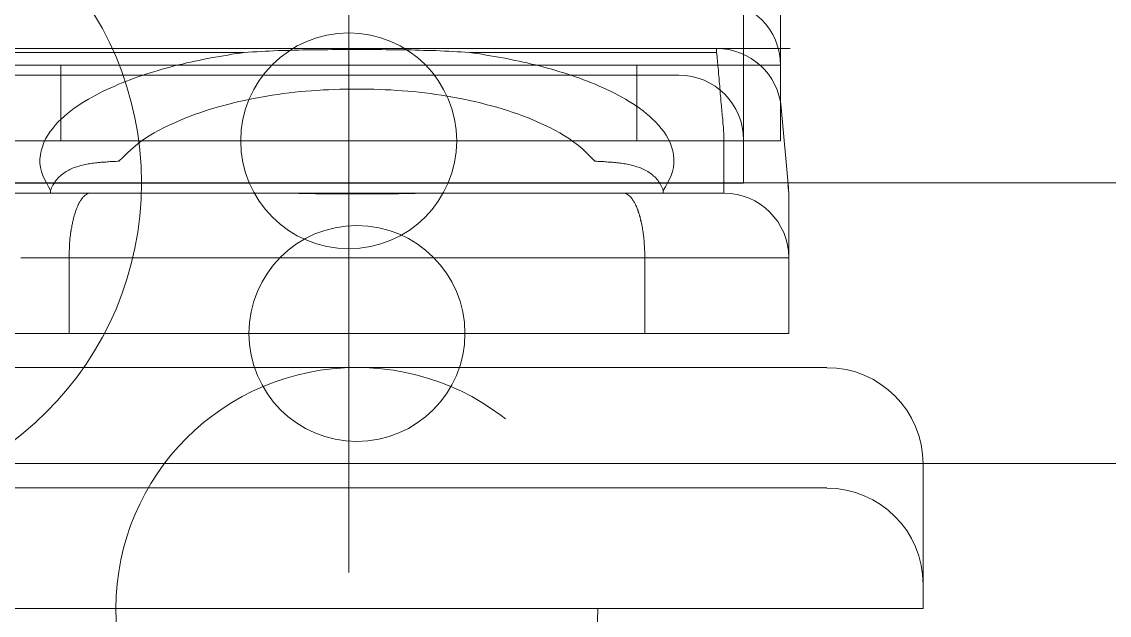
# Model space of a CAD drawing. Units: millimetres at full size, sheet at 1:30. Extents: x -17796 to 21385, y -23279 to 7734.
# Drawn here: x -4924.4 to -4874, y -2883.6 to -2856.1 of the extents above; entities that cross this region are included whole.
import ezdxf

# ---------------------------------------------------------------- set-up
doc = ezdxf.new("R2010")
doc.units = ezdxf.units.MM
doc.header["$LTSCALE"] = 30
doc.linetypes.add('DASHED2', pattern=[3, 2, -1])
doc.linetypes.add('USER9', pattern=[2.3, 2, -0.1, 0.1, -0.1])
for name, color, linetype, lineweight in [('0-C_0_4P', 4, 'Continuous', 18), ('1-F_衛生陶器・住設', 2, 'USER9', 18), ('3-B_仕上線（タイル・', 7, 'Continuous', 18), ('7-C_B2', 1, 'Continuous', 18), ('E-8_緑点線', 7, 'DASHED2', 9)]:
    doc.layers.add(name, color=color, linetype=linetype, lineweight=lineweight)

# ---------------------------------------------------------------- blocks, each defined once
blk = doc.blocks.new('1')
at = {"layer": 'E-8_緑点線'}
for p, q in [((125.12, -178.13), (125.12, -131.97)), ((125.12, -181.81), (125.12, -141.81)), ((143.41, -163.77), (143.41, -148.75)), ((145.12, -158.01), (145.12, -155.31)), ((145.12, -158.01), (145.12, -155.31)), ((109.36, -157.53), (116.3, -157.53)), ((109.36, -157.53), (116.3, -157.53)), ((109.36, -157.53), (116.3, -157.53)), ((109.36, -157.53), (116.3, -157.53)), ((122.38, -157.53), (116.3, -157.53)), ((122.38, -157.53), (116.3, -157.53)), ((123.63, -157.53), (122.38, -157.53)), ((123.63, -157.53), (122.38, -157.53)), ((127.88, -157.53), (123.63, -157.53)), ((127.88, -157.53), (123.63, -157.53)), ((131.5, -157.53), (127.88, -157.53)), ((131.5, -157.53), (127.88, -157.53)), ((131.5, -157.53), (137.11, -157.53)), ((131.5, -157.53), (137.11, -157.53)), ((137.11, -157.53), (142.16, -157.53)), ((137.11, -157.53), (142.16, -157.53)), ((142.16, -157.53), (142.16, -157.71)), ((120.28, -157.71), (108.83, -157.71)), ((120.28, -157.71), (108.83, -157.71)), ((142.16, -157.71), (130.71, -157.71)), ((142.16, -157.71), (130.71, -157.71)), ((145.12, -158.31), (145.12, -158.01)), ((145.12, -158.31), (145.12, -158.01)), ((111.79, -158.31), (106.12, -158.31)), ((111.79, -158.31), (106.12, -158.31)), ((138.46, -158.31), (111.79, -158.31)), ((111.79, -161.81), (111.79, -158.31)), ((111.79, -161.81), (111.79, -158.31)), ((138.46, -158.31), (111.79, -158.31)), ((138.46, -161.81), (138.46, -158.31)), ((138.46, -161.81), (138.46, -158.31)), ((145.12, -161.81), (145.12, -158.31)), ((140.41, -158.77), (106.41, -158.77)), ((145.15, -160.27), (145.48, -163.99)), ((145.15, -160.27), (145.48, -163.99)), ((142.5, -164.11), (142.5, -161.54)), ((142.5, -164.11), (142.5, -161.54)), ((105.12, -161.81), (111.79, -161.81)), ((145.12, -161.81), (105.12, -161.81)), ((105.12, -161.81), (111.79, -161.81)), ((138.46, -161.81), (111.79, -161.81)), ((138.46, -161.81), (111.79, -161.81)), ((138.46, -161.81), (145.12, -161.81)), ((103.41, -163.77), (143.41, -163.77)), ((142.5, -164.11), (142.5, -164.23)), ((142.5, -164.11), (142.5, -164.23)), ((111.31, -164.23), (108.5, -164.23)), ((111.31, -164.23), (108.5, -164.23)), ((113.17, -164.23), (111.31, -164.23)), ((116.2, -164.23), (113.17, -164.23)), ((121.27, -164.23), (116.2, -164.23)), ((129.73, -164.23), (121.27, -164.23)), ((134.8, -164.23), (129.73, -164.23)), ((137.83, -164.23), (134.8, -164.23)), ((137.83, -164.23), (139.69, -164.23)), ((137.83, -164.23), (139.69, -164.23)), ((139.69, -164.23), (142.5, -164.23)), ((139.69, -164.23), (142.5, -164.23)), ((145.5, -166.93), (145.5, -164.23)), ((145.5, -166.93), (145.5, -164.23)), ((145.5, -166.93), (145.5, -167.23)), ((145.5, -166.93), (145.5, -167.23)), ((112.17, -170.73), (112.17, -167.23)), ((112.17, -167.23), (138.83, -167.23)), ((112.17, -170.73), (112.17, -167.23)), ((138.83, -170.73), (138.83, -167.23)), ((145.5, -170.73), (145.5, -167.23)), ((145.5, -170.73), (145.5, -167.23)), ((112.17, -170.73), (105.5, -170.73)), ((105.5, -170.73), (145.5, -170.73)), ((112.17, -170.73), (138.83, -170.73)), ((112.17, -170.73), (138.83, -170.73)), ((145.5, -170.73), (138.83, -170.73)), ((145.5, -170.73), (138.83, -170.73)), ((147.26, -172.31), (103.74, -172.31)), ((151.73, -176.78), (151.73, -183.47)), ((103.74, -177.89), (147.26, -177.89)), ((99.27, -183.47), (151.73, -183.47))]:
    blk.add_line(p, q, dxfattribs=at)
for points in [[(123.63, -157.53), (122.38, -157.53), (116.3, -157.53)], [(123.63, -157.53), (122.38, -157.53), (116.3, -157.53)], [(123.18, -157.6), (122.99, -157.6), (122.79, -157.61), (122.6, -157.61), (122.41, -157.62), (122.21, -157.62), (122.02, -157.63), (121.83, -157.63), (121.64, -157.64), (121.44, -157.65), (121.25, -157.66), (121.06, -157.67), (120.86, -157.68), (120.67, -157.69), (120.48, -157.7), (120.28, -157.71)], [(123.18, -157.6), (122.99, -157.6), (122.79, -157.61), (122.6, -157.61), (122.41, -157.62), (122.21, -157.62), (122.02, -157.63), (121.83, -157.63), (121.64, -157.64), (121.44, -157.65), (121.25, -157.66), (121.06, -157.67), (120.86, -157.68), (120.67, -157.69), (120.48, -157.7), (120.28, -157.71)], [(130.71, -157.71), (130.52, -157.7), (130.33, -157.69), (130.14, -157.68), (129.94, -157.67), (129.75, -157.66), (129.56, -157.65), (129.36, -157.64), (129.17, -157.63), (128.98, -157.63), (128.78, -157.62), (128.59, -157.62), (128.4, -157.61), (128.2, -157.61), (128.01, -157.6), (127.82, -157.6), (127.62, -157.6), (127.43, -157.59), (127.24, -157.59), (127.05, -157.59), (126.85, -157.59), (126.66, -157.58), (126.47, -157.58), (126.27, -157.58), (126.08, -157.58), (125.89, -157.58), (125.69, -157.58), (125.5, -157.58), (125.31, -157.58), (125.11, -157.58), (124.92, -157.58), (124.73, -157.58), (124.53, -157.58), (124.34, -157.58), (124.15, -157.59), (123.95, -157.59), (123.76, -157.59), (123.57, -157.59), (123.37, -157.6), (123.18, -157.6)], [(130.71, -157.71), (130.52, -157.7), (130.33, -157.69), (130.14, -157.68), (129.94, -157.67), (129.75, -157.66), (129.56, -157.65), (129.36, -157.64), (129.17, -157.63), (128.98, -157.63), (128.78, -157.62), (128.59, -157.62), (128.4, -157.61), (128.2, -157.61), (128.01, -157.6), (127.82, -157.6), (127.62, -157.6), (127.43, -157.59), (127.24, -157.59), (127.05, -157.59), (126.85, -157.59), (126.66, -157.58), (126.47, -157.58), (126.27, -157.58), (126.08, -157.58), (125.89, -157.58), (125.69, -157.58), (125.5, -157.58), (125.31, -157.58), (125.11, -157.58), (124.92, -157.58), (124.73, -157.58), (124.53, -157.58), (124.34, -157.58), (124.15, -157.59), (123.95, -157.59), (123.76, -157.59), (123.57, -157.59), (123.37, -157.6), (123.18, -157.6)], [(131.5, -157.53), (127.88, -157.53), (123.63, -157.53)], [(131.5, -157.53), (127.88, -157.53), (123.63, -157.53)], [(131.5, -157.53), (137.11, -157.53), (142.16, -157.53), (142.16, -157.71)], [(131.5, -157.53), (137.11, -157.53), (142.16, -157.53), (145.57, -157.53)], [(115.18, -158.91), (115.36, -158.85), (115.55, -158.78), (115.73, -158.72), (115.92, -158.66), (116.1, -158.61), (116.29, -158.55), (116.48, -158.49), (116.66, -158.44), (116.85, -158.39), (117.04, -158.34), (117.23, -158.29), (117.42, -158.25), (117.61, -158.2), (117.8, -158.16), (117.99, -158.12), (118.18, -158.08), (118.37, -158.04), (118.56, -158), (118.75, -157.97), (118.94, -157.93), (119.13, -157.9), (119.32, -157.87), (119.52, -157.84), (119.71, -157.8), (119.9, -157.77), (120.09, -157.74), (120.28, -157.71)], [(115.18, -158.91), (115.36, -158.85), (115.55, -158.78), (115.73, -158.72), (115.92, -158.66), (116.1, -158.61), (116.29, -158.55), (116.48, -158.49), (116.66, -158.44), (116.85, -158.39), (117.04, -158.34), (117.23, -158.29), (117.42, -158.25), (117.61, -158.2), (117.8, -158.16), (117.99, -158.12), (118.18, -158.08), (118.37, -158.04), (118.56, -158), (118.75, -157.97), (118.94, -157.93), (119.13, -157.9), (119.32, -157.87), (119.52, -157.84), (119.71, -157.8), (119.9, -157.77), (120.09, -157.74), (120.28, -157.71)], [(130.71, -157.71), (130.91, -157.74), (131.1, -157.77), (131.29, -157.8), (131.48, -157.84), (131.67, -157.87), (131.87, -157.9), (132.06, -157.93), (132.25, -157.97), (132.44, -158), (132.63, -158.04), (132.82, -158.08), (133.01, -158.12), (133.2, -158.16), (133.39, -158.2), (133.58, -158.25), (133.77, -158.29), (133.96, -158.34), (134.15, -158.39), (134.33, -158.44), (134.52, -158.49), (134.71, -158.55), (134.89, -158.61), (135.08, -158.66), (135.27, -158.72), (135.45, -158.78), (135.63, -158.85), (135.82, -158.91), (136, -158.98), (136.18, -159.05), (136.36, -159.12), (136.54, -159.19), (136.72, -159.27), (136.9, -159.35), (137.08, -159.43), (137.25, -159.51), (137.43, -159.6), (137.6, -159.69), (137.77, -159.78), (137.94, -159.88)], [(130.71, -157.71), (130.91, -157.74), (131.1, -157.77), (131.29, -157.8), (131.48, -157.84), (131.67, -157.87), (131.87, -157.9), (132.06, -157.93), (132.25, -157.97), (132.44, -158), (132.63, -158.04), (132.82, -158.08), (133.01, -158.12), (133.2, -158.16), (133.39, -158.2), (133.58, -158.25), (133.77, -158.29), (133.96, -158.34), (134.15, -158.39), (134.33, -158.44), (134.52, -158.49), (134.71, -158.55), (134.89, -158.61), (135.08, -158.66), (135.27, -158.72), (135.45, -158.78), (135.63, -158.85), (135.82, -158.91), (136, -158.98), (136.18, -159.05), (136.36, -159.12), (136.54, -159.19), (136.72, -159.27), (136.9, -159.35), (137.08, -159.43), (137.25, -159.51), (137.43, -159.6), (137.6, -159.69), (137.77, -159.78), (137.94, -159.88)], [(142.16, -157.71), (142.17, -157.8), (142.18, -157.9), (142.19, -157.99), (142.2, -158.08), (142.2, -158.17), (142.21, -158.26), (142.22, -158.35), (142.23, -158.44), (142.24, -158.53), (142.24, -158.63), (142.25, -158.72), (142.26, -158.81), (142.27, -158.9), (142.28, -158.99), (142.28, -159.08), (142.29, -159.17), (142.3, -159.26), (142.31, -159.36), (142.32, -159.45), (142.32, -159.54), (142.33, -159.63), (142.34, -159.72), (142.35, -159.81), (142.36, -159.9), (142.36, -159.99), (142.37, -160.08), (142.38, -160.18), (142.39, -160.27), (142.4, -160.36), (142.4, -160.45), (142.41, -160.54), (142.42, -160.63), (142.43, -160.72), (142.44, -160.81), (142.44, -160.91), (142.45, -161), (142.46, -161.09), (142.47, -161.18), (142.48, -161.27)], [(142.16, -157.71), (142.17, -157.8), (142.18, -157.9), (142.19, -157.99), (142.2, -158.08), (142.2, -158.17), (142.21, -158.26), (142.22, -158.35), (142.23, -158.44), (142.24, -158.53), (142.24, -158.63), (142.25, -158.72), (142.26, -158.81), (142.27, -158.9), (142.28, -158.99), (142.28, -159.08), (142.29, -159.17), (142.3, -159.26), (142.31, -159.36), (142.32, -159.45), (142.32, -159.54), (142.33, -159.63), (142.34, -159.72), (142.35, -159.81), (142.36, -159.9), (142.36, -159.99), (142.37, -160.08), (142.38, -160.18), (142.39, -160.27), (142.4, -160.36), (142.4, -160.45), (142.41, -160.54), (142.42, -160.63), (142.43, -160.72), (142.44, -160.81), (142.44, -160.91), (142.45, -161), (142.46, -161.09), (142.47, -161.18), (142.48, -161.27)], [(138.46, -158.31), (138.56, -158.31), (138.66, -158.31), (138.76, -158.31), (138.86, -158.31), (138.96, -158.31), (139.06, -158.31), (139.16, -158.31), (139.26, -158.31), (139.37, -158.31), (139.47, -158.31), (139.57, -158.31), (139.67, -158.31), (139.77, -158.31), (139.87, -158.31), (139.97, -158.31), (140.07, -158.31), (140.17, -158.31), (140.27, -158.31), (140.38, -158.31), (140.48, -158.31), (140.58, -158.31), (140.68, -158.31), (140.78, -158.31), (140.88, -158.31), (140.98, -158.31), (141.08, -158.31), (141.18, -158.31), (141.28, -158.31), (141.39, -158.31), (141.49, -158.31), (141.59, -158.31), (141.69, -158.31), (141.79, -158.31), (141.89, -158.31), (141.99, -158.31), (142.09, -158.31), (142.19, -158.31), (142.29, -158.31), (142.4, -158.31)], [(138.46, -161.81), (145.12, -161.81), (145.12, -158.31)], [(138.46, -158.31), (138.56, -158.31), (138.66, -158.31), (138.76, -158.31), (138.86, -158.31), (138.96, -158.31), (139.06, -158.31), (139.16, -158.31), (139.26, -158.31), (139.37, -158.31), (139.47, -158.31), (139.57, -158.31), (139.67, -158.31), (139.77, -158.31), (139.87, -158.31), (139.97, -158.31), (140.07, -158.31), (140.17, -158.31), (140.27, -158.31), (140.38, -158.31), (140.48, -158.31), (140.58, -158.31), (140.68, -158.31), (140.78, -158.31), (140.88, -158.31), (140.98, -158.31), (141.08, -158.31), (141.18, -158.31), (141.28, -158.31), (141.39, -158.31), (141.49, -158.31), (141.59, -158.31), (141.69, -158.31), (141.79, -158.31), (141.89, -158.31), (141.99, -158.31), (142.09, -158.31), (142.19, -158.31), (142.29, -158.31), (142.4, -158.31)], [(142.4, -158.31), (142.5, -158.31), (142.6, -158.31), (142.7, -158.31), (142.8, -158.31), (142.9, -158.31), (143, -158.31), (143.1, -158.31), (143.2, -158.31), (143.3, -158.31), (143.41, -158.31), (143.51, -158.31), (143.61, -158.31), (143.71, -158.31), (143.81, -158.31), (143.91, -158.31), (144.01, -158.31), (144.11, -158.31), (144.21, -158.31), (144.31, -158.31), (144.42, -158.31), (144.52, -158.31), (144.62, -158.31), (144.72, -158.31), (144.82, -158.31), (144.92, -158.31), (145.02, -158.31), (145.12, -158.31)], [(142.4, -158.31), (142.5, -158.31), (142.6, -158.31), (142.7, -158.31), (142.8, -158.31), (142.9, -158.31), (143, -158.31), (143.1, -158.31), (143.2, -158.31), (143.3, -158.31), (143.41, -158.31), (143.51, -158.31), (143.61, -158.31), (143.71, -158.31), (143.81, -158.31), (143.91, -158.31), (144.01, -158.31), (144.11, -158.31), (144.21, -158.31), (144.31, -158.31), (144.42, -158.31), (144.52, -158.31), (144.62, -158.31), (144.72, -158.31), (144.82, -158.31), (144.92, -158.31), (145.02, -158.31), (145.12, -158.31)], [(111.31, -164.11), (111.21, -163.94), (111.12, -163.76), (111.03, -163.59), (110.95, -163.41), (110.89, -163.23), (110.84, -163.04), (110.82, -162.85), (110.82, -162.65), (110.84, -162.46), (110.87, -162.27), (110.93, -162.08), (111, -161.89), (111.08, -161.72), (111.18, -161.55), (111.29, -161.38), (111.41, -161.23), (111.53, -161.08), (111.67, -160.93), (111.8, -160.8), (111.95, -160.67), (112.1, -160.54), (112.25, -160.42), (112.41, -160.3), (112.57, -160.19), (112.73, -160.08), (112.89, -159.98), (113.06, -159.88), (113.23, -159.78), (113.4, -159.69), (113.57, -159.6), (113.75, -159.51), (113.92, -159.43), (114.1, -159.35), (114.28, -159.27), (114.45, -159.19), (114.63, -159.12), (114.82, -159.05), (115, -158.98), (115.18, -158.91)], [(111.31, -164.11), (111.21, -163.94), (111.12, -163.76), (111.03, -163.59), (110.95, -163.41), (110.89, -163.23), (110.84, -163.04), (110.82, -162.85), (110.82, -162.65), (110.84, -162.46), (110.87, -162.27), (110.93, -162.08), (111, -161.89), (111.08, -161.72), (111.18, -161.55), (111.29, -161.38), (111.41, -161.23), (111.53, -161.08), (111.67, -160.93), (111.8, -160.8), (111.95, -160.67), (112.1, -160.54), (112.25, -160.42), (112.41, -160.3), (112.57, -160.19), (112.73, -160.08), (112.89, -159.98), (113.06, -159.88), (113.23, -159.78), (113.4, -159.69), (113.57, -159.6), (113.75, -159.51), (113.92, -159.43), (114.1, -159.35), (114.28, -159.27), (114.45, -159.19), (114.63, -159.12), (114.82, -159.05), (115, -158.98), (115.18, -158.91)], [(114.48, -162.75), (114.67, -162.57), (114.86, -162.38), (115.05, -162.21), (115.25, -162.04), (115.45, -161.87), (115.66, -161.72), (115.88, -161.58), (116.11, -161.44), (116.34, -161.31), (116.57, -161.19), (116.81, -161.08), (117.05, -160.97), (117.29, -160.86), (117.53, -160.76), (117.78, -160.67), (118.02, -160.58), (118.27, -160.49), (118.52, -160.41), (118.77, -160.33), (119.02, -160.25), (119.27, -160.18), (119.52, -160.12), (119.78, -160.05), (120.03, -159.99), (120.29, -159.94), (120.55, -159.88), (120.8, -159.83), (121.06, -159.78), (121.32, -159.74), (121.58, -159.7), (121.84, -159.66), (122.1, -159.62), (122.36, -159.59), (122.62, -159.56), (122.88, -159.53), (123.14, -159.51), (123.4, -159.49), (123.66, -159.47), (123.93, -159.45)], [(114.48, -162.75), (114.67, -162.57), (114.86, -162.38), (115.05, -162.21), (115.25, -162.04), (115.45, -161.87), (115.66, -161.72), (115.88, -161.58), (116.11, -161.44), (116.34, -161.31), (116.57, -161.19), (116.81, -161.08), (117.05, -160.97), (117.29, -160.86), (117.53, -160.76), (117.78, -160.67), (118.02, -160.58), (118.27, -160.49), (118.52, -160.41), (118.77, -160.33), (119.02, -160.25), (119.27, -160.18), (119.52, -160.12), (119.78, -160.05), (120.03, -159.99), (120.29, -159.94), (120.55, -159.88), (120.8, -159.83), (121.06, -159.78), (121.32, -159.74), (121.58, -159.7), (121.84, -159.66), (122.1, -159.62), (122.36, -159.59), (122.62, -159.56), (122.88, -159.53), (123.14, -159.51), (123.4, -159.49), (123.66, -159.47), (123.93, -159.45)], [(123.93, -159.45), (124.19, -159.44), (124.45, -159.43), (124.71, -159.42), (124.97, -159.41), (125.24, -159.41), (125.5, -159.41), (125.76, -159.41), (126.02, -159.41), (126.29, -159.42), (126.55, -159.43), (126.81, -159.44), (127.07, -159.45), (127.33, -159.47), (127.6, -159.49), (127.86, -159.51), (128.12, -159.53), (128.38, -159.56), (128.64, -159.59), (128.9, -159.62), (129.16, -159.66), (129.42, -159.7), (129.68, -159.74), (129.94, -159.78), (130.19, -159.83), (130.45, -159.88), (130.71, -159.94), (130.96, -159.99), (131.22, -160.05), (131.47, -160.12), (131.73, -160.18), (131.98, -160.25), (132.23, -160.33), (132.48, -160.41), (132.73, -160.49), (132.98, -160.58), (133.22, -160.67), (133.47, -160.76), (133.71, -160.86), (133.95, -160.97)], [(123.93, -159.45), (124.19, -159.44), (124.45, -159.43), (124.71, -159.42), (124.97, -159.41), (125.24, -159.41), (125.5, -159.41), (125.76, -159.41), (126.02, -159.41), (126.29, -159.42), (126.55, -159.43), (126.81, -159.44), (127.07, -159.45), (127.33, -159.47), (127.6, -159.49), (127.86, -159.51), (128.12, -159.53), (128.38, -159.56), (128.64, -159.59), (128.9, -159.62), (129.16, -159.66), (129.42, -159.7), (129.68, -159.74), (129.94, -159.78), (130.19, -159.83), (130.45, -159.88), (130.71, -159.94), (130.96, -159.99), (131.22, -160.05), (131.47, -160.12), (131.73, -160.18), (131.98, -160.25), (132.23, -160.33), (132.48, -160.41), (132.73, -160.49), (132.98, -160.58), (133.22, -160.67), (133.47, -160.76), (133.71, -160.86), (133.95, -160.97)], [(137.94, -159.88), (138.11, -159.98), (138.27, -160.08), (138.43, -160.19), (138.59, -160.3), (138.75, -160.42), (138.9, -160.54), (139.05, -160.67), (139.19, -160.8), (139.33, -160.93), (139.47, -161.08), (139.59, -161.23), (139.71, -161.38), (139.82, -161.55), (139.92, -161.72), (140, -161.89), (140.07, -162.08), (140.13, -162.27), (140.16, -162.46), (140.18, -162.65), (140.18, -162.85), (140.16, -163.04), (140.11, -163.23), (140.05, -163.41), (139.97, -163.59), (139.88, -163.76), (139.79, -163.94), (139.69, -164.11)], [(137.94, -159.88), (138.11, -159.98), (138.27, -160.08), (138.43, -160.19), (138.59, -160.3), (138.75, -160.42), (138.9, -160.54), (139.05, -160.67), (139.19, -160.8), (139.33, -160.93), (139.47, -161.08), (139.59, -161.23), (139.71, -161.38), (139.82, -161.55), (139.92, -161.72), (140, -161.89), (140.07, -162.08), (140.13, -162.27), (140.16, -162.46), (140.18, -162.65), (140.18, -162.85), (140.16, -163.04), (140.11, -163.23), (140.05, -163.41), (139.97, -163.59), (139.88, -163.76), (139.79, -163.94), (139.69, -164.11)], [(133.95, -160.97), (134.19, -161.08), (134.43, -161.19), (134.66, -161.31), (134.89, -161.44), (135.12, -161.58), (135.34, -161.72), (135.55, -161.87), (135.76, -162.03), (135.96, -162.2), (136.15, -162.38), (136.33, -162.56), (136.52, -162.75)], [(133.95, -160.97), (134.19, -161.08), (134.43, -161.19), (134.66, -161.31), (134.89, -161.44), (135.12, -161.58), (135.34, -161.72), (135.55, -161.87), (135.76, -162.03), (135.96, -162.2), (136.15, -162.38), (136.33, -162.56), (136.52, -162.75)], [(142.48, -161.27), (142.48, -161.36), (142.49, -161.45), (142.5, -161.54)], [(142.48, -161.27), (142.48, -161.36), (142.49, -161.45), (142.5, -161.54)], [(111.31, -164.11), (111.34, -164.05), (111.36, -163.99), (111.39, -163.92), (111.42, -163.86), (111.46, -163.8), (111.49, -163.75), (111.53, -163.69), (111.57, -163.63), (111.61, -163.58), (111.66, -163.53), (111.71, -163.48), (111.76, -163.44), (111.81, -163.39), (111.86, -163.35), (111.92, -163.31), (111.97, -163.27), (112.03, -163.23), (112.09, -163.2), (112.15, -163.16), (112.21, -163.13), (112.27, -163.1), (112.33, -163.08), (112.4, -163.05), (112.46, -163.03), (112.53, -163.01), (112.59, -162.99), (112.66, -162.97), (112.72, -162.95), (112.79, -162.93), (112.85, -162.92), (112.92, -162.9), (112.99, -162.89), (113.05, -162.88), (113.12, -162.87), (113.19, -162.86), (113.26, -162.85), (113.32, -162.84), (113.39, -162.83), (113.46, -162.82)], [(111.31, -164.11), (111.34, -164.05), (111.36, -163.99), (111.39, -163.92), (111.42, -163.86), (111.46, -163.8), (111.49, -163.75), (111.53, -163.69), (111.57, -163.63), (111.61, -163.58), (111.66, -163.53), (111.71, -163.48), (111.76, -163.44), (111.81, -163.39), (111.86, -163.35), (111.92, -163.31), (111.97, -163.27), (112.03, -163.23), (112.09, -163.2), (112.15, -163.16), (112.21, -163.13), (112.27, -163.1), (112.33, -163.08), (112.4, -163.05), (112.46, -163.03), (112.53, -163.01), (112.59, -162.99), (112.66, -162.97), (112.72, -162.95), (112.79, -162.93), (112.85, -162.92), (112.92, -162.9), (112.99, -162.89), (113.05, -162.88), (113.12, -162.87), (113.19, -162.86), (113.26, -162.85), (113.32, -162.84), (113.39, -162.83), (113.46, -162.82)], [(113.46, -162.82), (113.53, -162.81), (113.6, -162.81), (113.66, -162.8), (113.73, -162.8), (113.8, -162.79), (113.87, -162.79), (113.93, -162.78), (114, -162.78), (114.07, -162.77), (114.14, -162.77), (114.21, -162.76), (114.27, -162.76), (114.34, -162.76), (114.41, -162.75), (114.48, -162.75)], [(113.46, -162.82), (113.53, -162.81), (113.6, -162.81), (113.66, -162.8), (113.73, -162.8), (113.8, -162.79), (113.87, -162.79), (113.93, -162.78), (114, -162.78), (114.07, -162.77), (114.14, -162.77), (114.21, -162.76), (114.27, -162.76), (114.34, -162.76), (114.41, -162.75), (114.48, -162.75)], [(136.52, -162.75), (136.59, -162.75), (136.66, -162.76), (136.72, -162.76), (136.79, -162.76), (136.86, -162.77), (136.93, -162.77), (137, -162.78), (137.06, -162.78), (137.13, -162.79), (137.2, -162.79), (137.27, -162.8), (137.34, -162.8), (137.4, -162.81), (137.47, -162.81), (137.54, -162.82), (137.61, -162.83), (137.67, -162.84), (137.74, -162.85), (137.81, -162.86), (137.88, -162.87), (137.94, -162.88), (138.01, -162.89), (138.08, -162.9), (138.15, -162.92), (138.21, -162.93), (138.28, -162.95), (138.34, -162.97), (138.41, -162.99), (138.47, -163.01), (138.54, -163.03), (138.6, -163.05), (138.67, -163.08), (138.73, -163.11), (138.79, -163.13), (138.85, -163.16), (138.91, -163.2), (138.97, -163.23), (139.03, -163.27), (139.08, -163.31)], [(136.52, -162.75), (136.59, -162.75), (136.66, -162.76), (136.72, -162.76), (136.79, -162.76), (136.86, -162.77), (136.93, -162.77), (137, -162.78), (137.06, -162.78), (137.13, -162.79), (137.2, -162.79), (137.27, -162.8), (137.34, -162.8), (137.4, -162.81), (137.47, -162.81), (137.54, -162.82), (137.61, -162.83), (137.67, -162.84), (137.74, -162.85), (137.81, -162.86), (137.88, -162.87), (137.94, -162.88), (138.01, -162.89), (138.08, -162.9), (138.15, -162.92), (138.21, -162.93), (138.28, -162.95), (138.34, -162.97), (138.41, -162.99), (138.47, -163.01), (138.54, -163.03), (138.6, -163.05), (138.67, -163.08), (138.73, -163.11), (138.79, -163.13), (138.85, -163.16), (138.91, -163.2), (138.97, -163.23), (139.03, -163.27), (139.08, -163.31)], [(139.08, -163.31), (139.14, -163.35), (139.19, -163.39), (139.24, -163.44), (139.29, -163.48), (139.34, -163.53), (139.39, -163.58), (139.43, -163.63), (139.47, -163.69), (139.51, -163.75), (139.54, -163.8), (139.57, -163.86), (139.61, -163.92), (139.63, -163.99), (139.66, -164.05), (139.69, -164.11)], [(139.08, -163.31), (139.14, -163.35), (139.19, -163.39), (139.24, -163.44), (139.29, -163.48), (139.34, -163.53), (139.39, -163.58), (139.43, -163.63), (139.47, -163.69), (139.51, -163.75), (139.54, -163.8), (139.57, -163.86), (139.61, -163.92), (139.63, -163.99), (139.66, -164.05), (139.69, -164.11), (139.69, -164.11), (139.69, -164.12), (139.69, -164.12), (139.69, -164.12), (139.69, -164.13), (139.69, -164.13), (139.69, -164.13), (139.69, -164.13), (139.69, -164.14), (139.69, -164.14), (139.69, -164.14), (139.69, -164.15), (139.69, -164.15), (139.69, -164.15), (139.69, -164.15), (139.69, -164.16), (139.69, -164.16), (139.69, -164.16), (139.69, -164.17), (139.69, -164.17), (139.69, -164.17), (139.69, -164.18), (139.69, -164.18), (139.69, -164.18)], [(111.31, -164.12), (111.31, -164.12), (111.31, -164.11), (111.31, -164.11)], [(111.31, -164.12), (111.31, -164.12), (111.31, -164.11), (111.31, -164.11)], [(111.31, -164.23), (111.31, -164.23), (111.31, -164.23), (111.31, -164.22), (111.31, -164.22), (111.31, -164.22), (111.31, -164.22), (111.31, -164.21), (111.31, -164.21), (111.31, -164.21), (111.31, -164.2), (111.31, -164.2), (111.31, -164.2), (111.31, -164.2), (111.31, -164.19), (111.31, -164.19), (111.31, -164.19), (111.31, -164.18), (111.31, -164.18), (111.31, -164.18), (111.31, -164.18), (111.31, -164.17), (111.31, -164.17), (111.31, -164.17), (111.31, -164.16), (111.31, -164.16), (111.31, -164.16), (111.31, -164.15), (111.31, -164.15), (111.31, -164.15), (111.31, -164.15), (111.31, -164.14), (111.31, -164.14), (111.31, -164.14), (111.31, -164.13), (111.31, -164.13), (111.31, -164.13), (111.31, -164.13), (111.31, -164.12), (111.31, -164.12)], [(111.31, -164.23), (111.31, -164.23), (111.31, -164.23), (111.31, -164.22), (111.31, -164.22), (111.31, -164.22), (111.31, -164.22), (111.31, -164.21), (111.31, -164.21), (111.31, -164.21), (111.31, -164.2), (111.31, -164.2), (111.31, -164.2), (111.31, -164.2), (111.31, -164.19), (111.31, -164.19), (111.31, -164.19), (111.31, -164.18), (111.31, -164.18), (111.31, -164.18), (111.31, -164.18), (111.31, -164.17), (111.31, -164.17), (111.31, -164.17), (111.31, -164.16), (111.31, -164.16), (111.31, -164.16), (111.31, -164.15), (111.31, -164.15), (111.31, -164.15), (111.31, -164.15), (111.31, -164.14), (111.31, -164.14), (111.31, -164.14), (111.31, -164.13), (111.31, -164.13), (111.31, -164.13), (111.31, -164.13), (111.31, -164.12), (111.31, -164.12)], [(139.69, -164.11), (139.69, -164.11), (139.69, -164.12), (139.69, -164.12), (139.69, -164.12), (139.69, -164.13), (139.69, -164.13), (139.69, -164.13), (139.69, -164.13), (139.69, -164.14), (139.69, -164.14), (139.69, -164.14), (139.69, -164.15), (139.69, -164.15), (139.69, -164.15), (139.69, -164.15), (139.69, -164.16), (139.69, -164.16), (139.69, -164.16), (139.69, -164.17), (139.69, -164.17), (139.69, -164.17), (139.69, -164.18), (139.69, -164.18), (139.69, -164.18), (139.69, -164.18), (139.69, -164.19), (139.69, -164.19), (139.69, -164.19), (139.69, -164.2), (139.69, -164.2), (139.69, -164.2), (139.69, -164.2), (139.69, -164.21), (139.69, -164.21), (139.69, -164.21), (139.69, -164.22), (139.69, -164.22), (139.69, -164.22), (139.69, -164.22)], [(139.69, -164.18), (139.69, -164.18), (139.69, -164.19), (139.69, -164.19), (139.69, -164.19), (139.69, -164.2), (139.69, -164.2), (139.69, -164.2), (139.69, -164.2), (139.69, -164.21), (139.69, -164.21), (139.69, -164.21), (139.69, -164.22), (139.69, -164.22), (139.69, -164.22), (139.69, -164.22), (139.69, -164.23), (139.69, -164.23), (139.69, -164.23)], [(145.49, -164.11), (145.49, -164.11), (145.49, -164.11), (145.49, -164.11), (145.49, -164.11), (145.49, -164.12), (145.49, -164.12), (145.49, -164.12), (145.49, -164.12), (145.49, -164.12), (145.49, -164.13), (145.49, -164.13), (145.49, -164.13), (145.49, -164.13), (145.49, -164.13), (145.49, -164.13), (145.49, -164.14), (145.49, -164.14), (145.49, -164.14), (145.49, -164.14), (145.49, -164.14), (145.49, -164.15), (145.49, -164.15), (145.49, -164.15), (145.49, -164.15), (145.49, -164.15), (145.49, -164.16), (145.5, -164.16), (145.5, -164.16), (145.5, -164.16), (145.5, -164.16), (145.5, -164.17), (145.5, -164.17), (145.5, -164.17), (145.5, -164.17), (145.5, -164.17), (145.5, -164.17), (145.5, -164.18), (145.5, -164.18), (145.5, -164.18)], [(145.49, -164.11), (145.49, -164.11), (145.49, -164.11), (145.49, -164.11), (145.49, -164.11), (145.49, -164.12), (145.49, -164.12), (145.49, -164.12), (145.49, -164.12), (145.49, -164.12), (145.49, -164.13), (145.49, -164.13), (145.49, -164.13), (145.49, -164.13), (145.49, -164.13), (145.49, -164.13), (145.49, -164.14), (145.49, -164.14), (145.49, -164.14), (145.49, -164.14), (145.49, -164.14), (145.49, -164.15), (145.49, -164.15), (145.49, -164.15), (145.49, -164.15), (145.49, -164.15), (145.49, -164.16), (145.5, -164.16), (145.5, -164.16), (145.5, -164.16), (145.5, -164.16), (145.5, -164.17), (145.5, -164.17), (145.5, -164.17), (145.5, -164.17), (145.5, -164.17), (145.5, -164.17), (145.5, -164.18), (145.5, -164.18), (145.5, -164.18)], [(145.5, -164.18), (145.5, -164.18), (145.5, -164.18), (145.5, -164.19), (145.5, -164.19), (145.5, -164.19), (145.5, -164.19), (145.5, -164.19), (145.5, -164.2), (145.5, -164.2), (145.5, -164.2), (145.5, -164.2), (145.5, -164.2), (145.5, -164.21), (145.5, -164.21), (145.5, -164.21), (145.5, -164.21), (145.5, -164.21), (145.5, -164.22), (145.5, -164.22), (145.5, -164.22), (145.5, -164.22), (145.5, -164.22), (145.5, -164.22), (145.5, -164.23), (145.5, -164.23), (145.5, -164.23), (145.5, -164.23)], [(145.5, -164.18), (145.5, -164.18), (145.5, -164.18), (145.5, -164.19), (145.5, -164.19), (145.5, -164.19), (145.5, -164.19), (145.5, -164.19), (145.5, -164.2), (145.5, -164.2), (145.5, -164.2), (145.5, -164.2), (145.5, -164.2), (145.5, -164.21), (145.5, -164.21), (145.5, -164.21), (145.5, -164.21), (145.5, -164.21), (145.5, -164.22), (145.5, -164.22), (145.5, -164.22), (145.5, -164.22), (145.5, -164.22), (145.5, -164.22), (145.5, -164.23), (145.5, -164.23), (145.5, -164.23), (145.5, -164.23)], [(129.73, -164.23), (121.27, -164.23), (116.2, -164.23), (113.17, -164.23), (111.31, -164.23)], [(113.17, -164.23), (113.13, -164.23), (113.09, -164.24), (113.05, -164.25), (113.01, -164.27), (112.98, -164.29), (112.94, -164.31), (112.91, -164.33), (112.88, -164.36), (112.85, -164.38), (112.82, -164.41), (112.8, -164.44), (112.77, -164.47), (112.75, -164.51), (112.73, -164.54), (112.7, -164.57), (112.68, -164.61), (112.66, -164.64), (112.64, -164.67), (112.62, -164.71), (112.61, -164.75), (112.59, -164.78), (112.57, -164.82), (112.56, -164.85), (112.54, -164.89), (112.53, -164.93), (112.51, -164.96), (112.5, -165), (112.48, -165.04), (112.47, -165.08), (112.46, -165.11), (112.45, -165.15), (112.43, -165.19), (112.42, -165.23), (112.41, -165.27), (112.4, -165.3), (112.39, -165.34), (112.38, -165.38), (112.37, -165.42), (112.36, -165.46)], [(113.17, -164.23), (113.13, -164.23), (113.09, -164.24), (113.05, -164.25), (113.01, -164.27), (112.98, -164.29), (112.94, -164.31), (112.91, -164.33), (112.88, -164.36), (112.85, -164.38), (112.82, -164.41), (112.8, -164.44), (112.77, -164.47), (112.75, -164.51), (112.73, -164.54), (112.7, -164.57), (112.68, -164.61), (112.66, -164.64), (112.64, -164.67), (112.62, -164.71), (112.61, -164.75), (112.59, -164.78), (112.57, -164.82), (112.56, -164.85), (112.54, -164.89), (112.53, -164.93), (112.51, -164.96), (112.5, -165), (112.48, -165.04), (112.47, -165.08), (112.46, -165.11), (112.45, -165.15), (112.43, -165.19), (112.42, -165.23), (112.41, -165.27), (112.4, -165.3), (112.39, -165.34), (112.38, -165.38), (112.37, -165.42), (112.36, -165.46)], [(124.73, -164.27), (124.6, -164.27), (124.47, -164.27), (124.35, -164.26), (124.22, -164.26), (124.09, -164.26), (123.96, -164.26), (123.83, -164.26), (123.71, -164.26), (123.58, -164.26), (123.45, -164.25), (123.32, -164.25), (123.19, -164.25), (123.07, -164.25), (122.94, -164.25), (122.81, -164.25), (122.68, -164.24), (122.55, -164.24), (122.42, -164.24), (122.3, -164.24), (122.17, -164.24), (122.04, -164.24), (121.91, -164.24), (121.78, -164.24), (121.66, -164.23), (121.53, -164.23), (121.4, -164.23), (121.27, -164.23)], [(124.73, -164.27), (124.6, -164.27), (124.47, -164.27), (124.35, -164.26), (124.22, -164.26), (124.09, -164.26), (123.96, -164.26), (123.83, -164.26), (123.71, -164.26), (123.58, -164.26), (123.45, -164.25), (123.32, -164.25), (123.19, -164.25), (123.07, -164.25), (122.94, -164.25), (122.81, -164.25), (122.68, -164.24), (122.55, -164.24), (122.42, -164.24), (122.3, -164.24), (122.17, -164.24), (122.04, -164.24), (121.91, -164.24), (121.78, -164.24), (121.66, -164.23), (121.53, -164.23), (121.4, -164.23), (121.27, -164.23)], [(129.73, -164.23), (129.6, -164.23), (129.47, -164.23), (129.34, -164.23), (129.21, -164.24), (129.09, -164.24), (128.96, -164.24), (128.83, -164.24), (128.7, -164.24), (128.57, -164.24), (128.45, -164.24), (128.32, -164.24), (128.19, -164.25), (128.06, -164.25), (127.93, -164.25), (127.81, -164.25), (127.68, -164.25), (127.55, -164.25), (127.42, -164.26), (127.29, -164.26), (127.16, -164.26), (127.04, -164.26), (126.91, -164.26), (126.78, -164.26), (126.65, -164.26), (126.52, -164.27), (126.4, -164.27), (126.27, -164.27), (126.14, -164.27), (126.01, -164.27), (125.88, -164.27), (125.76, -164.27), (125.63, -164.27), (125.5, -164.27), (125.37, -164.27), (125.24, -164.27), (125.11, -164.27), (124.99, -164.27), (124.86, -164.27), (124.73, -164.27)], [(129.73, -164.23), (129.6, -164.23), (129.47, -164.23), (129.34, -164.23), (129.21, -164.24), (129.09, -164.24), (128.96, -164.24), (128.83, -164.24), (128.7, -164.24), (128.57, -164.24), (128.45, -164.24), (128.32, -164.24), (128.19, -164.25), (128.06, -164.25), (127.93, -164.25), (127.81, -164.25), (127.68, -164.25), (127.55, -164.25), (127.42, -164.26), (127.29, -164.26), (127.16, -164.26), (127.04, -164.26), (126.91, -164.26), (126.78, -164.26), (126.65, -164.26), (126.52, -164.27), (126.4, -164.27), (126.27, -164.27), (126.14, -164.27), (126.01, -164.27), (125.88, -164.27), (125.76, -164.27), (125.63, -164.27), (125.5, -164.27), (125.37, -164.27), (125.24, -164.27), (125.11, -164.27), (124.99, -164.27), (124.86, -164.27), (124.73, -164.27)], [(137.83, -164.23), (134.8, -164.23), (129.73, -164.23)], [(137.83, -164.23), (137.88, -164.24), (137.93, -164.25), (137.98, -164.27), (138.03, -164.29), (138.07, -164.32), (138.11, -164.35), (138.15, -164.38), (138.18, -164.42), (138.21, -164.46), (138.24, -164.5), (138.27, -164.54), (138.3, -164.58), (138.33, -164.63), (138.35, -164.67), (138.38, -164.72), (138.4, -164.76), (138.42, -164.81), (138.44, -164.85), (138.46, -164.9), (138.48, -164.95), (138.5, -164.99), (138.52, -165.04), (138.53, -165.09), (138.55, -165.14), (138.56, -165.18), (138.58, -165.23), (138.59, -165.28), (138.61, -165.33), (138.62, -165.38), (138.63, -165.43), (138.64, -165.48), (138.66, -165.53), (138.67, -165.58), (138.68, -165.63), (138.69, -165.67), (138.7, -165.72), (138.71, -165.77), (138.72, -165.82), (138.72, -165.87)], [(137.83, -164.23), (137.88, -164.24), (137.93, -164.25), (137.98, -164.27), (138.03, -164.29), (138.07, -164.32), (138.11, -164.35), (138.15, -164.38), (138.18, -164.42), (138.21, -164.46), (138.24, -164.5), (138.27, -164.54), (138.3, -164.58), (138.33, -164.63), (138.35, -164.67), (138.38, -164.72), (138.4, -164.76), (138.42, -164.81), (138.44, -164.85), (138.46, -164.9), (138.48, -164.95), (138.5, -164.99), (138.52, -165.04), (138.53, -165.09), (138.55, -165.14), (138.56, -165.18), (138.58, -165.23), (138.59, -165.28), (138.61, -165.33), (138.62, -165.38), (138.63, -165.43), (138.64, -165.48), (138.66, -165.53), (138.67, -165.58), (138.68, -165.63), (138.69, -165.67), (138.7, -165.72), (138.71, -165.77), (138.72, -165.82), (138.72, -165.87)], [(139.69, -164.22), (139.69, -164.23), (139.69, -164.23), (139.69, -164.23)], [(112.36, -165.46), (112.35, -165.5), (112.34, -165.54), (112.33, -165.57), (112.32, -165.61), (112.32, -165.65), (112.31, -165.69), (112.3, -165.73), (112.29, -165.77), (112.29, -165.81), (112.28, -165.85), (112.27, -165.89), (112.27, -165.93), (112.26, -165.97), (112.25, -166), (112.25, -166.04), (112.24, -166.08), (112.24, -166.12), (112.23, -166.16), (112.23, -166.2), (112.22, -166.24), (112.22, -166.28), (112.21, -166.32), (112.21, -166.36), (112.2, -166.4), (112.2, -166.44), (112.2, -166.48), (112.19, -166.52), (112.19, -166.56), (112.19, -166.6), (112.19, -166.64), (112.18, -166.68), (112.18, -166.72), (112.18, -166.76), (112.18, -166.8), (112.18, -166.84), (112.17, -166.87), (112.17, -166.91), (112.17, -166.95), (112.17, -166.99)], [(112.36, -165.46), (112.35, -165.5), (112.34, -165.54), (112.33, -165.57), (112.32, -165.61), (112.32, -165.65), (112.31, -165.69), (112.3, -165.73), (112.29, -165.77), (112.29, -165.81), (112.28, -165.85), (112.27, -165.89), (112.27, -165.93), (112.26, -165.97), (112.25, -166), (112.25, -166.04), (112.24, -166.08), (112.24, -166.12), (112.23, -166.16), (112.23, -166.2), (112.22, -166.24), (112.22, -166.28), (112.21, -166.32), (112.21, -166.36), (112.2, -166.4), (112.2, -166.44), (112.2, -166.48), (112.19, -166.52), (112.19, -166.56), (112.19, -166.6), (112.19, -166.64), (112.18, -166.68), (112.18, -166.72), (112.18, -166.76), (112.18, -166.8), (112.18, -166.84), (112.17, -166.87), (112.17, -166.91), (112.17, -166.95), (112.17, -166.99)], [(138.72, -165.87), (138.73, -165.92), (138.74, -165.97), (138.75, -166.02), (138.76, -166.07), (138.76, -166.12), (138.77, -166.17), (138.77, -166.22), (138.78, -166.27), (138.79, -166.32), (138.79, -166.37), (138.8, -166.42), (138.8, -166.48), (138.8, -166.53), (138.81, -166.58), (138.81, -166.63), (138.82, -166.68), (138.82, -166.73), (138.82, -166.78), (138.82, -166.83), (138.82, -166.88), (138.83, -166.93), (138.83, -166.98), (138.83, -167.03), (138.83, -167.08), (138.83, -167.13), (138.83, -167.18), (138.83, -167.23)], [(138.72, -165.87), (138.73, -165.92), (138.74, -165.97), (138.75, -166.02), (138.76, -166.07), (138.76, -166.12), (138.77, -166.17), (138.77, -166.22), (138.78, -166.27), (138.79, -166.32), (138.79, -166.37), (138.8, -166.42), (138.8, -166.48), (138.8, -166.53), (138.81, -166.58), (138.81, -166.63), (138.82, -166.68), (138.82, -166.73), (138.82, -166.78), (138.82, -166.83), (138.82, -166.88), (138.83, -166.93), (138.83, -166.98), (138.83, -167.03), (138.83, -167.08), (138.83, -167.13), (138.83, -167.18), (138.83, -167.23)], [(112.17, -166.99), (112.17, -167.03), (112.17, -167.07), (112.17, -167.11), (112.17, -167.15), (112.17, -167.19), (112.17, -167.23)], [(112.17, -166.99), (112.17, -167.03), (112.17, -167.07), (112.17, -167.11), (112.17, -167.15), (112.17, -167.19), (112.17, -167.23)], [(112.17, -170.73), (105.5, -170.73), (105.5, -167.23)], [(112.17, -167.23), (112.07, -167.23), (111.96, -167.23), (111.86, -167.23), (111.76, -167.23), (111.66, -167.23), (111.56, -167.23), (111.46, -167.23), (111.36, -167.23), (111.26, -167.23), (111.16, -167.23), (111.05, -167.23), (110.95, -167.23), (110.85, -167.23), (110.75, -167.23), (110.65, -167.23), (110.55, -167.23), (110.45, -167.23), (110.35, -167.23), (110.25, -167.23), (110.15, -167.23), (110.04, -167.23), (109.94, -167.23)], [(112.17, -167.23), (112.07, -167.23), (111.96, -167.23), (111.86, -167.23), (111.76, -167.23), (111.66, -167.23), (111.56, -167.23), (111.46, -167.23), (111.36, -167.23), (111.26, -167.23), (111.16, -167.23), (111.05, -167.23), (110.95, -167.23), (110.85, -167.23), (110.75, -167.23), (110.65, -167.23), (110.55, -167.23), (110.45, -167.23), (110.35, -167.23), (110.25, -167.23), (110.15, -167.23), (110.04, -167.23), (109.94, -167.23)], [(112.17, -167.23), (138.83, -167.23), (144.5, -167.23)], [(138.83, -170.73), (138.83, -167.23), (144.5, -167.23)], [(144.5, -167.23), (144.52, -167.23), (144.55, -167.23), (144.57, -167.23), (144.59, -167.23), (144.62, -167.23), (144.64, -167.23), (144.67, -167.23), (144.69, -167.23), (144.71, -167.23), (144.74, -167.23), (144.76, -167.23), (144.79, -167.23), (144.81, -167.23), (144.83, -167.23), (144.86, -167.23), (144.88, -167.23), (144.9, -167.23), (144.93, -167.23), (144.95, -167.23), (144.98, -167.23), (145, -167.23), (145.02, -167.23), (145.05, -167.23), (145.07, -167.23), (145.09, -167.23), (145.12, -167.23), (145.14, -167.23), (145.17, -167.23), (145.19, -167.23), (145.21, -167.23), (145.24, -167.23), (145.26, -167.23), (145.29, -167.23), (145.31, -167.23), (145.33, -167.23), (145.36, -167.23), (145.38, -167.23), (145.4, -167.23), (145.43, -167.23)], [(144.5, -167.23), (144.52, -167.23), (144.55, -167.23), (144.57, -167.23), (144.59, -167.23), (144.62, -167.23), (144.64, -167.23), (144.67, -167.23), (144.69, -167.23), (144.71, -167.23), (144.74, -167.23), (144.76, -167.23), (144.79, -167.23), (144.81, -167.23), (144.83, -167.23), (144.86, -167.23), (144.88, -167.23), (144.9, -167.23), (144.93, -167.23), (144.95, -167.23), (144.98, -167.23), (145, -167.23), (145.02, -167.23), (145.05, -167.23), (145.07, -167.23), (145.09, -167.23), (145.12, -167.23), (145.14, -167.23), (145.17, -167.23), (145.19, -167.23), (145.21, -167.23), (145.24, -167.23), (145.26, -167.23), (145.29, -167.23), (145.31, -167.23), (145.33, -167.23), (145.36, -167.23), (145.38, -167.23), (145.4, -167.23), (145.43, -167.23)], [(145.43, -167.23), (145.45, -167.23), (145.48, -167.23), (145.5, -167.23)], [(145.43, -167.23), (145.45, -167.23), (145.48, -167.23), (145.5, -167.23)], [(151.73, -176.78), (151.73, -183.47), (99.27, -183.47), (99.27, -176.78)]]:
    blk.add_lwpolyline(points, dxfattribs=at)
for centre, radius in [((125.12, -161.81), 5), ((125.5, -170.73), 5), ((125.5, -183.47), 11.16)]:
    blk.add_circle(centre, radius, dxfattribs=at)
for centre, radius, start, end in [((142.12, -158.31), 3, 360, 90), ((142.12, -158.31), 3, 360, 90), ((142.16, -160.53), 3, 5, 90), ((142.16, -160.53), 3, 5, 90), ((140.41, -161.77), 3, 0, 90), ((142.25, -164.4), 3.254, 5.2604, 9.3953), ((142.25, -164.4), 3.254, 5.2604, 9.3953), ((142.5, -167.23), 3, 0, 90), ((142.5, -167.23), 3, 0, 90), ((147.26, -176.78), 4.464, 0, 90), ((147.26, -176.78), 4.464, 0, 90), ((147.26, -182.36), 4.464, 0, 90)]:
    blk.add_arc(centre, radius, start, end, dxfattribs=at)

msp = doc.modelspace()

# ---------------------------------------------------------------- linework, layer by layer
at = {"layer": '0-C_0_4P'}
msp.add_line((-3664.12, -2863.6), (-6241.62, -2863.6), dxfattribs=at)
at = {"layer": '1-F_衛生陶器・住設'}
msp.add_line((-7005.42, -2863.6), (1844.09, -2863.6), dxfattribs=at)
at = {"layer": '3-B_仕上線（タイル・', "color": 6}
for p, q in [((-5199.16, -2863.6), (-4621.27, -2863.6)), ((-4913.83, -2863.6), (-4916.33, -2863.6))]:
    msp.add_line(p, q, dxfattribs=at)
at = {"layer": '3-B_仕上線（タイル・'}
msp.add_circle((-4933.83, -2863.6), 15, dxfattribs=at)
at = {"layer": '7-C_B2'}
msp.add_line((-3670.12, -2876.6), (-6241.62, -2876.6), dxfattribs=at)

# ---------------------------------------------------------------- block references
at = {"layer": 'E-8_緑点線'}
msp.add_blockref('1', (-5034.35, -2699.84), dxfattribs=at)

doc.saveas('drawing.dxf')
